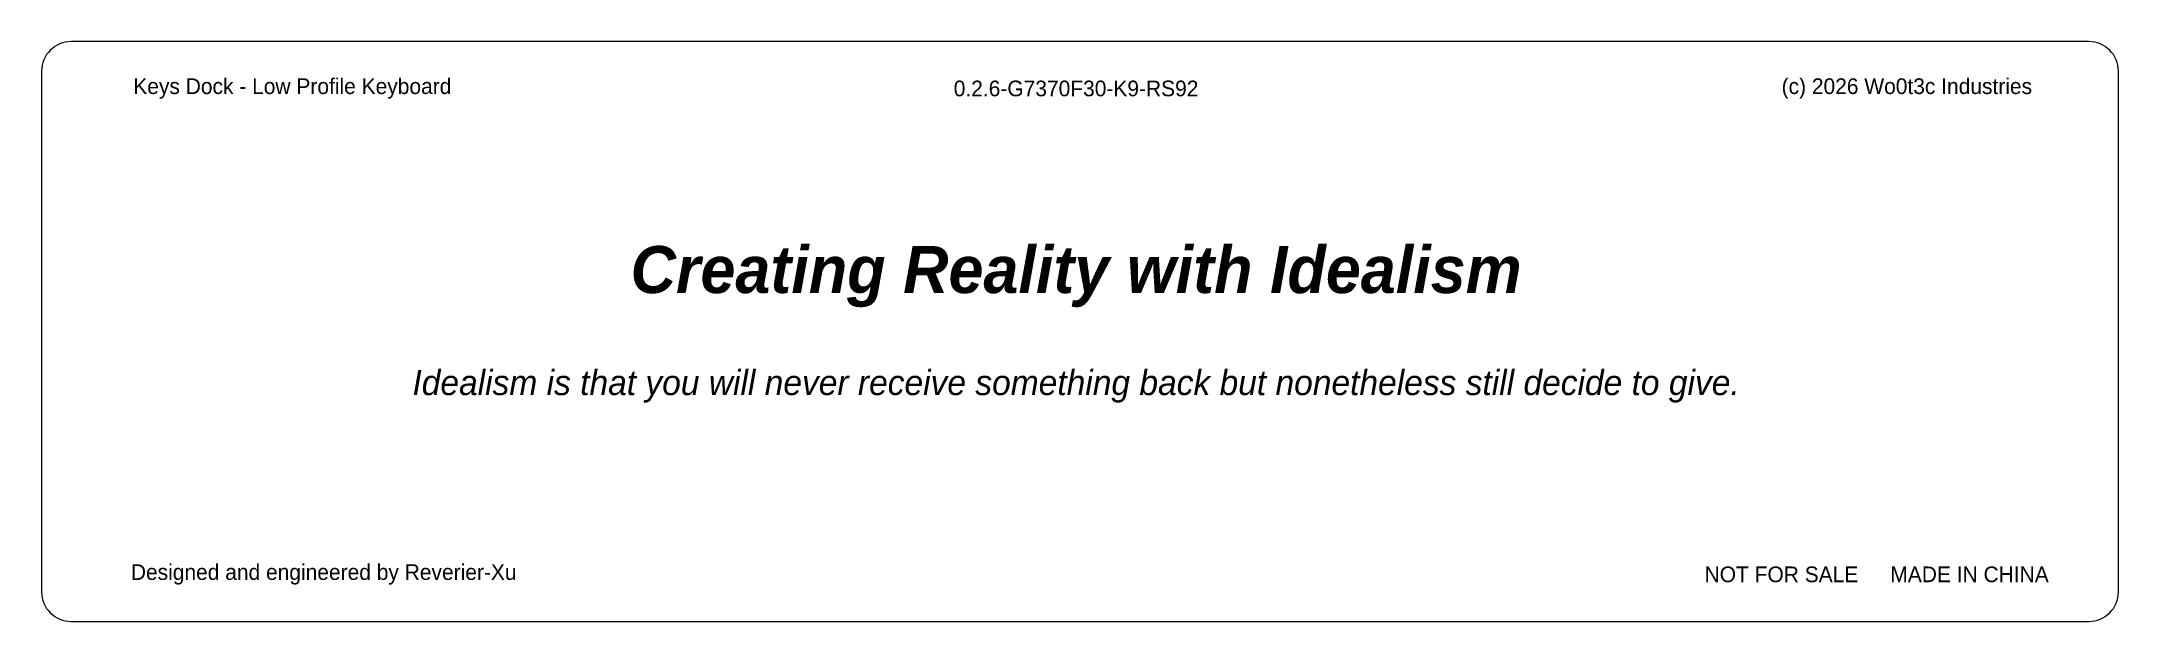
# Model space of a CAD drawing. Header units: millimetres. Extents: x 0 to 132, y 0 to 37.
import ezdxf

# ---------------------------------------------------------------- set-up
doc = ezdxf.new("R2010")
doc.units = ezdxf.units.MM
doc.layers.get('0').update_dxf_attribs({"lineweight": 13, "true_color": 0xffffff})
doc.styles.add('textstyle0', font='')
doc.styles.add('textstyle1', font='')
doc.styles.add('textstyle2', font='')
doc.styles.add('textstyle3', font='')
doc.styles.add('textstyle4', font='')
doc.styles.add('textstyle5', font='')
doc.styles.add('textstyle6', font='')
doc.styles.add('textstyle7', font='')
doc.styles.get('textstyle0').set_extended_font_data('AVHershey Duplex')
doc.styles.get('textstyle1').set_extended_font_data('AVHershey Duplex')
doc.styles.get('textstyle2').set_extended_font_data('AVHershey Duplex')
doc.styles.get('textstyle3').set_extended_font_data('AVHershey Duplex', italic=True, bold=True)
doc.styles.get('textstyle4').set_extended_font_data('AVHershey Duplex')
doc.styles.get('textstyle5').set_extended_font_data('AVHershey Duplex')
doc.styles.get('textstyle6').set_extended_font_data('AVHershey Duplex')
doc.styles.get('textstyle7').set_extended_font_data('AVHershey Duplex')

msp = doc.modelspace()

# ---------------------------------------------------------------- linework, layer by layer
for p, q in [((130.6, 37), (1.9, 37)), ((0, 35.1), (0, 1.9)), ((132.5, 1.9), (132.5, 35.1)), ((1.9, 0), (130.6, 0))]:
    msp.add_line(p, q)
for centre, start, end in [((1.9, 35.1), 90, 180), ((130.6, 35.1), 0, 90), ((1.9, 1.9), 180, 270), ((130.6, 1.9), 270, 0)]:
    msp.add_arc(centre, 1.9, start, end)

# ---------------------------------------------------------------- texts
at = {"attachment_point": 5}
for s, insert, char_height, style in [('\\C7;Keys Dock - Low Profile Keyboard  ', (16, 34), 1, 'textstyle4'), ('\\C7;0.2.6-G7370F30-K9-RS92', (66, 34), 1, 'textstyle5'), ('\\C7;(c) 2026 Wo0t3c Industries', (119, 34), 1, 'textstyle0'), ('\\C7;Creating Reality with Idealism', (66, 22), 3, 'textstyle3'), ('\\fAVHershey Duplex|b0|i1|c0|p0;\\C7;Idealism is that you will never receive something back but nonetheless still decide to give.', (66, 15), 1.6, 'textstyle6'), ('\\C7;Designed and engineered by Reverier-Xu', (18, 3), 1, 'textstyle7'), ('\\C7;NOT FOR SALE', (111, 3), 1, 'textstyle2'), ('\\C7;MADE IN CHINA', (123, 3), 1, 'textstyle1')]:
    msp.add_mtext(s, dxfattribs=dict(at, insert=insert, char_height=char_height, style=style))

doc.saveas('drawing.dxf')
